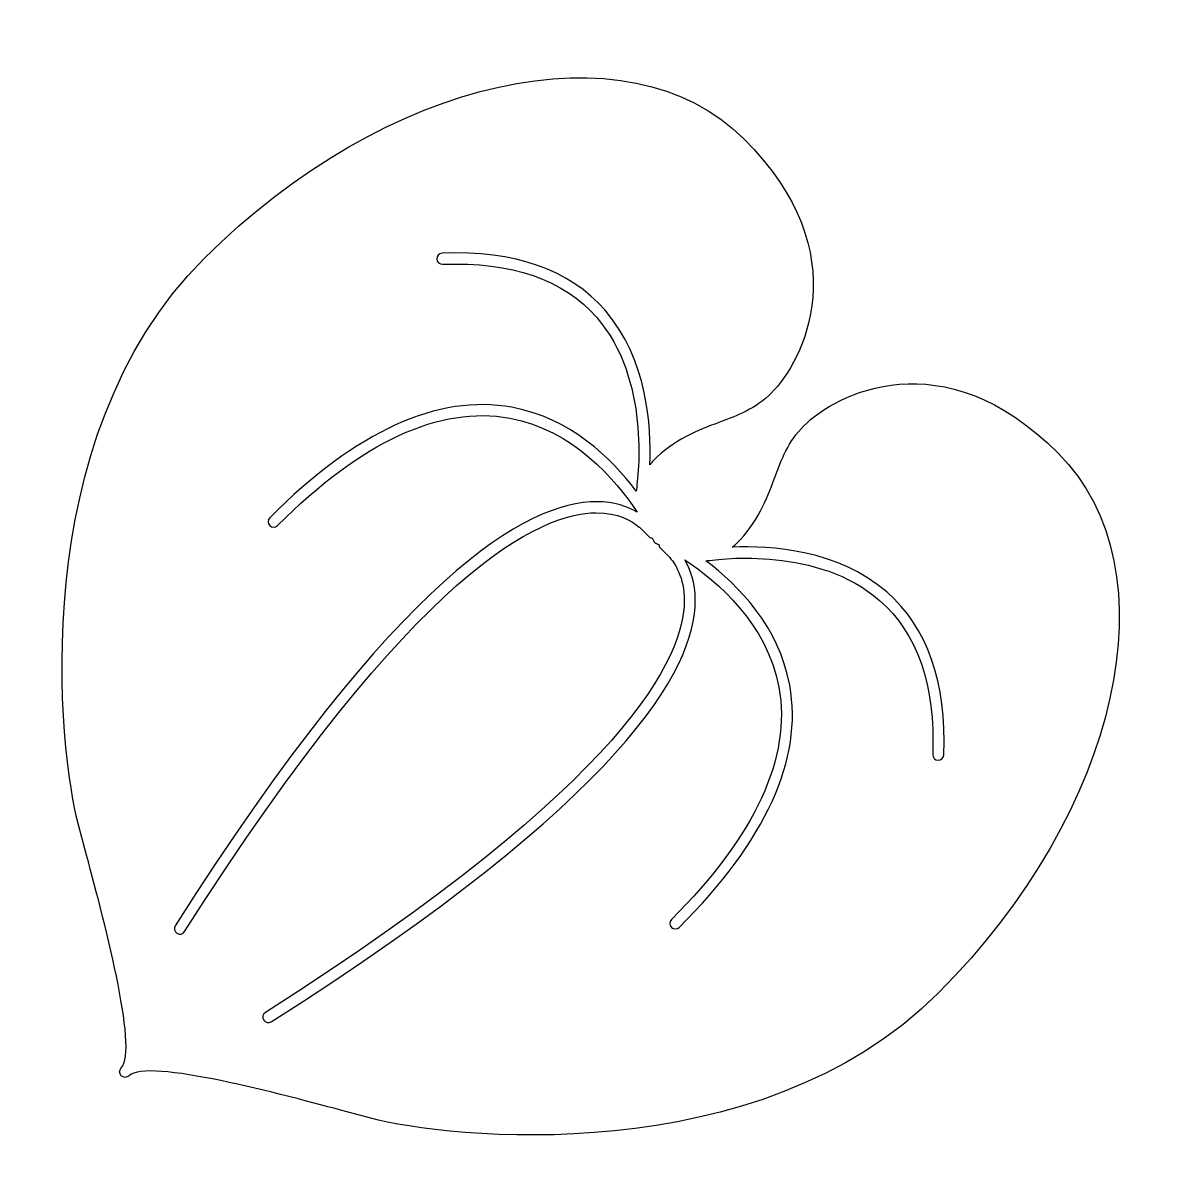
# Model space of a CAD drawing. Header units: centimetres. Extents: x -10.5 to 10.8, y -10.5 to 10.8.
import ezdxf

# ---------------------------------------------------------------- set-up
doc = ezdxf.new("R2010")
doc.units = ezdxf.units.CM
doc.header["$MEASUREMENT"] = 0
doc.layers.add('Camada 1', color=7, linetype='Continuous')

msp = doc.modelspace()

# ---------------------------------------------------------------- linework, layer by layer
at = {"layer": 'Camada 1'}
msp.add_open_spline([(8.66842, 2.84104), (6.52586, 4.98361), (4.53794, 3.93427), (3.9527, 3.34904), (3.9527, 3.34904), (3.66465, 3.06086), (3.53976, 2.72716), (3.40737, 2.37397), (3.40737, 2.37397), (3.2582, 1.97612), (3.10397, 1.56472), (2.69654, 1.15712), (2.69654, 1.15712), (2.67326, 1.134), (2.64987, 1.11608), (2.62648, 1.09592), (2.62648, 1.09592), (3.34366, 1.12934), (4.58519, 1.05136), (5.48864, 0.26677), (5.48864, 0.26677), (6.24532, -0.39022), (6.60119, -1.40688), (6.5466, -2.75514), (6.5466, -2.75514), (6.54448, -2.81168), (6.49683, -2.85552), (6.44029, -2.85325), (6.44029, -2.85325), (6.38388, -2.851), (6.33991, -2.80335), (6.34229, -2.74694), (6.34229, -2.74694), (6.39404, -1.46437), (6.06202, -0.50259), (5.35539, 0.11141), (5.35539, 0.11141), (4.21636, 1.10143), (2.43569, 0.88767), (2.13554, 0.84314), (2.13554, 0.84314), (2.74247, 0.39001), (3.49042, -0.37019), (3.6905, -1.45987), (3.6905, -1.45987), (3.94201, -2.82983), (3.25301, -4.34118), (1.64239, -5.95181), (1.64239, -5.95181), (1.60249, -5.99187), (1.53764, -5.99158), (1.49774, -5.95181), (1.49774, -5.95181), (1.45768, -5.91178), (1.45768, -5.84693), (1.49758, -5.80687), (1.49758, -5.80687), (3.05733, -4.24728), (3.72744, -2.79766), (3.48958, -1.49818), (3.48958, -1.49818), (3.27416, -0.32237), (2.3479, 0.46365), (1.74613, 0.86095), (1.74613, 0.86095), (1.85006, 0.68556), (1.9393, 0.44037), (1.94028, 0.1126), (1.94028, 0.1126), (1.94465, -1.17391), (0.58426, -3.57392), (-5.92142, -7.70174), (-5.92142, -7.70174), (-5.96907, -7.73217), (-6.03236, -7.71809), (-6.06268, -7.67015), (-6.06268, -7.67015), (-6.093, -7.6225), (-6.0789, -7.55934), (-6.03109, -7.52918), (-6.03109, -7.52918), (0.72258, -3.24375), (1.73401, -0.90759), (1.73586, 0.10355), (1.73586, 0.10355), (1.73655, 0.53524), (1.56542, 0.79763), (1.44133, 0.93156), (1.44133, 0.93156), (1.44133, 0.93156), (1.44149, 0.93169), (1.44149, 0.93169), (1.44149, 0.93169), (1.44149, 0.93169), (1.27512, 1.09806), (1.27512, 1.09806), (1.27512, 1.09806), (1.27105, 1.11145), (1.2688, 1.12526), (1.27017, 1.13936), (1.27017, 1.13936), (1.23734, 1.15571), (1.21844, 1.16447), (1.21662, 1.16529), (1.21662, 1.16529), (1.2121, 1.16727), (1.20913, 1.17093), (1.20519, 1.17347), (1.20519, 1.17347), (1.19871, 1.17757), (1.19223, 1.18122), (1.18672, 1.18673), (1.18672, 1.18673), (1.18151, 1.19194), (1.17799, 1.19829), (1.17405, 1.20435), (1.17405, 1.20435), (1.17135, 1.20858), (1.16757, 1.21181), (1.16545, 1.21647), (1.16545, 1.21647), (1.1646, 1.2183), (1.15587, 1.23735), (1.13936, 1.27018), (1.13936, 1.27018), (1.12542, 1.26862), (1.11161, 1.27089), (1.09819, 1.27497), (1.09819, 1.27497), (1.09819, 1.27497), (0.90433, 1.46883), (0.90433, 1.46883), (0.90433, 1.46883), (0.90433, 1.46883), (0.90253, 1.467), (0.90253, 1.467), (0.90253, 1.467), (0.76111, 1.58781), (0.50592, 1.73629), (0.1037, 1.73571), (0.1037, 1.73571), (-0.90746, 1.73388), (-3.24376, 0.72257), (-7.52903, -6.03108), (-7.52903, -6.03108), (-7.55919, -6.07902), (-7.62264, -6.09283), (-7.67029, -6.06264), (-7.67029, -6.06264), (-7.71794, -6.03248), (-7.73204, -5.96903), (-7.70172, -5.92138), (-7.70172, -5.92138), (-3.57377, 0.58417), (-1.17392, 1.94468), (0.11259, 1.94032), (0.11259, 1.94032), (0.44065, 1.93905), (0.68584, 1.84981), (0.86107, 1.74604), (0.86107, 1.74604), (0.4639, 2.34762), (-0.32223, 3.27419), (-1.49806, 3.48949), (-1.49806, 3.48949), (-2.79753, 3.72732), (-4.24729, 3.05724), (-5.80701, 1.49763), (-5.80701, 1.49763), (-5.84691, 1.4576), (-5.91176, 1.45773), (-5.95166, 1.49763), (-5.95166, 1.49763), (-5.99169, 1.53766), (-5.99169, 1.60238), (-5.95166, 1.64228), (-5.95166, 1.64228), (-4.34104, 3.2529), (-2.82979, 3.94204), (-1.4597, 3.69039), (-1.4597, 3.69039), (-0.37001, 3.49034), (0.39019, 2.74255), (0.84331, 2.13546), (0.84331, 2.13546), (0.888, 2.4356), (1.10146, 4.21641), (0.1116, 5.35531), (0.1116, 5.35531), (-0.50242, 6.06193), (-1.46423, 6.39396), (-2.74677, 6.34221), (-2.74677, 6.34221), (-2.80318, 6.33983), (-2.85083, 6.3838), (-2.85321, 6.44034), (-2.85321, 6.44034), (-2.85546, 6.49672), (-2.81146, 6.54437), (-2.75508, 6.54665), (-2.75508, 6.54665), (-1.40668, 6.60107), (-0.39002, 6.24521), (0.26681, 5.48869), (0.26681, 5.48869), (1.05154, 4.58511), (1.12938, 3.34371), (1.09609, 2.62637), (1.09609, 2.62637), (1.11628, 2.64976), (1.13403, 2.67331), (1.15729, 2.69643), (1.15729, 2.69643), (1.56475, 3.10402), (1.97628, 3.25811), (2.37416, 3.40729), (2.37416, 3.40729), (2.72733, 3.53966), (3.06104, 3.6646), (3.34907, 3.95276), (3.34907, 3.95276), (3.9343, 4.53799), (4.98367, 6.52591), (2.84126, 8.66835), (2.84126, 8.66835), (0.69351, 10.81596), (-3.79604, 9.82072), (-7.16689, 6.44975), (-7.16689, 6.44975), (-10.52503, 3.09174), (-9.85537, -2.70505), (-9.49234, -4.07363), (-9.49234, -4.07363), (-9.49234, -4.07363), (-9.37815, -4.49858), (-9.37815, -4.49858), (-9.37815, -4.49858), (-9.05134, -5.70878), (-8.37136, -8.22653), (-8.70352, -8.55869), (-8.70352, -8.55869), (-8.74358, -8.59875), (-8.74358, -8.6636), (-8.70352, -8.70363), (-8.70352, -8.70363), (-8.66362, -8.7434), (-8.59877, -8.7434), (-8.55874, -8.70363), (-8.55874, -8.70363), (-8.22656, -8.37147), (-5.7087, -9.05132), (-4.4986, -9.37811), (-4.4986, -9.37811), (-4.4986, -9.37811), (-4.07365, -9.4923), (-4.07365, -9.4923), (-4.07365, -9.4923), (-2.70496, -9.85549), (3.09169, -10.52489), (6.44986, -7.16688), (6.44986, -7.16688), (9.82069, -3.79603), (10.81594, 0.69355), (8.66842, 2.84104)], degree=3, knots=[0, 0, 0, 0, 0.01492537, 0.01492537, 0.01492537, 0.01492537, 0.02985075, 0.02985075, 0.02985075, 0.02985075, 0.04477612, 0.04477612, 0.04477612, 0.04477612, 0.05970149, 0.05970149, 0.05970149, 0.05970149, 0.07462687, 0.07462687, 0.07462687, 0.07462687, 0.08955224, 0.08955224, 0.08955224, 0.08955224, 0.10447761, 0.10447761, 0.10447761, 0.10447761, 0.11940299, 0.11940299, 0.11940299, 0.11940299, 0.13432836, 0.13432836, 0.13432836, 0.13432836, 0.14925373, 0.14925373, 0.14925373, 0.14925373, 0.1641791, 0.1641791, 0.1641791, 0.1641791, 0.17910448, 0.17910448, 0.17910448, 0.17910448, 0.19402985, 0.19402985, 0.19402985, 0.19402985, 0.20895522, 0.20895522, 0.20895522, 0.20895522, 0.2238806, 0.2238806, 0.2238806, 0.2238806, 0.23880597, 0.23880597, 0.23880597, 0.23880597, 0.25373134, 0.25373134, 0.25373134, 0.25373134, 0.26865672, 0.26865672, 0.26865672, 0.26865672, 0.28358209, 0.28358209, 0.28358209, 0.28358209, 0.29850746, 0.29850746, 0.29850746, 0.29850746, 0.31343284, 0.31343284, 0.31343284, 0.31343284, 0.32835821, 0.32835821, 0.32835821, 0.32835821, 0.34328358, 0.34328358, 0.34328358, 0.34328358, 0.35820896, 0.35820896, 0.35820896, 0.35820896, 0.37313433, 0.37313433, 0.37313433, 0.37313433, 0.3880597, 0.3880597, 0.3880597, 0.3880597, 0.40298507, 0.40298507, 0.40298507, 0.40298507, 0.41791045, 0.41791045, 0.41791045, 0.41791045, 0.43283582, 0.43283582, 0.43283582, 0.43283582, 0.44776119, 0.44776119, 0.44776119, 0.44776119, 0.46268657, 0.46268657, 0.46268657, 0.46268657, 0.47761194, 0.47761194, 0.47761194, 0.47761194, 0.49253731, 0.49253731, 0.49253731, 0.49253731, 0.50746269, 0.50746269, 0.50746269, 0.50746269, 0.52238806, 0.52238806, 0.52238806, 0.52238806, 0.53731343, 0.53731343, 0.53731343, 0.53731343, 0.55223881, 0.55223881, 0.55223881, 0.55223881, 0.56716418, 0.56716418, 0.56716418, 0.56716418, 0.58208955, 0.58208955, 0.58208955, 0.58208955, 0.59701493, 0.59701493, 0.59701493, 0.59701493, 0.6119403, 0.6119403, 0.6119403, 0.6119403, 0.62686567, 0.62686567, 0.62686567, 0.62686567, 0.64179104, 0.64179104, 0.64179104, 0.64179104, 0.65671642, 0.65671642, 0.65671642, 0.65671642, 0.67164179, 0.67164179, 0.67164179, 0.67164179, 0.68656716, 0.68656716, 0.68656716, 0.68656716, 0.70149254, 0.70149254, 0.70149254, 0.70149254, 0.71641791, 0.71641791, 0.71641791, 0.71641791, 0.73134328, 0.73134328, 0.73134328, 0.73134328, 0.74626866, 0.74626866, 0.74626866, 0.74626866, 0.76119403, 0.76119403, 0.76119403, 0.76119403, 0.7761194, 0.7761194, 0.7761194, 0.7761194, 0.79104478, 0.79104478, 0.79104478, 0.79104478, 0.80597015, 0.80597015, 0.80597015, 0.80597015, 0.82089552, 0.82089552, 0.82089552, 0.82089552, 0.8358209, 0.8358209, 0.8358209, 0.8358209, 0.85074627, 0.85074627, 0.85074627, 0.85074627, 0.86567164, 0.86567164, 0.86567164, 0.86567164, 0.88059701, 0.88059701, 0.88059701, 0.88059701, 0.89552239, 0.89552239, 0.89552239, 0.89552239, 0.91044776, 0.91044776, 0.91044776, 0.91044776, 0.92537313, 0.92537313, 0.92537313, 0.92537313, 0.94029851, 0.94029851, 0.94029851, 0.94029851, 0.95522388, 0.95522388, 0.95522388, 0.95522388, 0.97014925, 0.97014925, 0.97014925, 0.97014925, 1, 1, 1, 1], dxfattribs=at)

doc.saveas('drawing.dxf')
